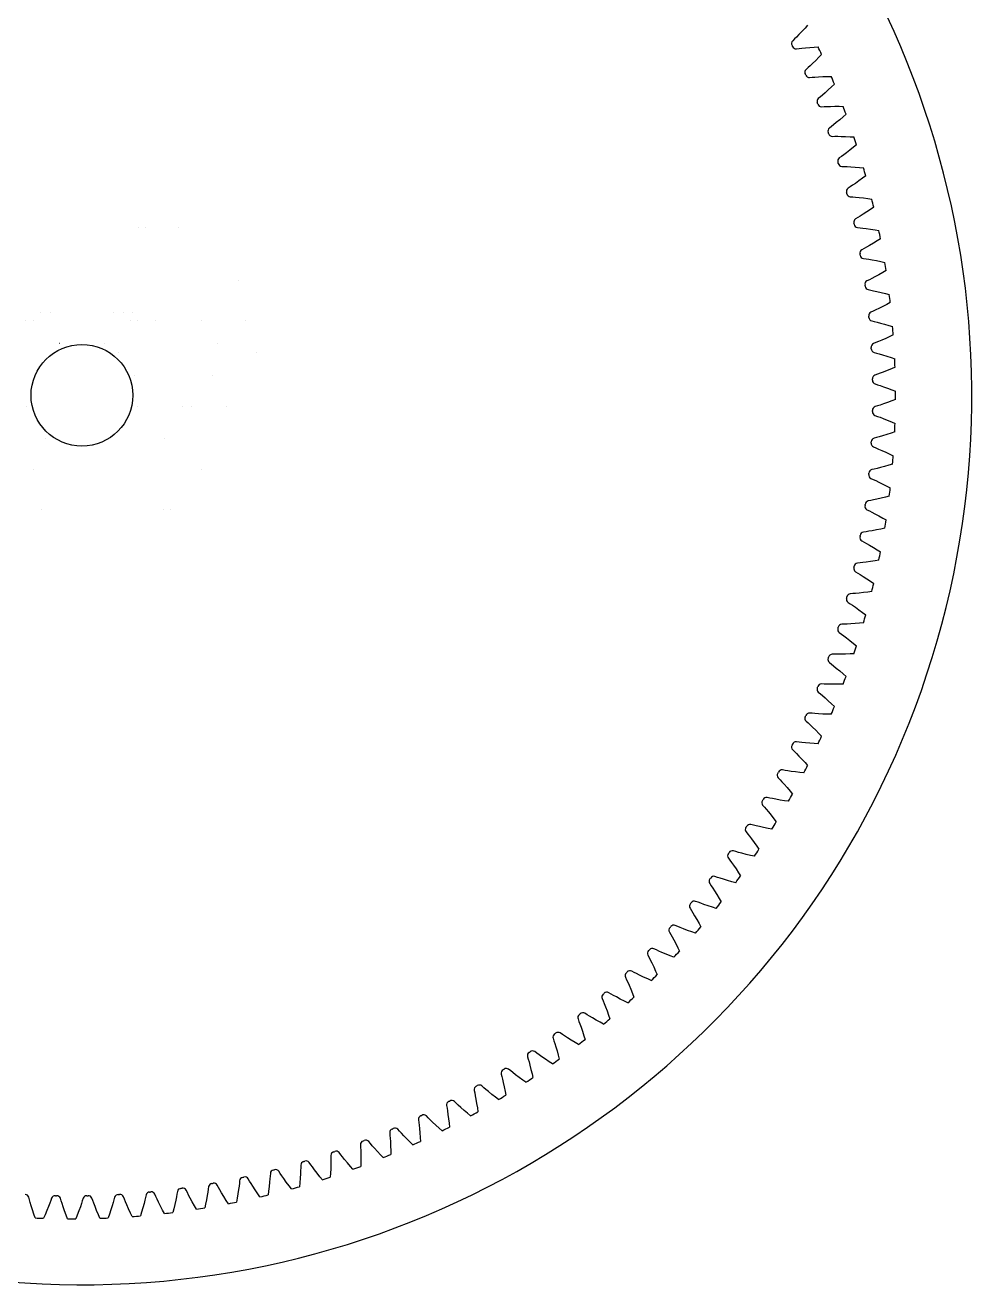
# Model space of a CAD drawing. Extents: x -8712 to 1826, y -2785 to 399.
# Drawn here: x -56 to 130.1, y -256.5 to -8.7 of the extents above; entities that cross this region are included whole.
import ezdxf

# ---------------------------------------------------------------- set-up
doc = ezdxf.new("R2010")
doc.units = 0
doc.layers.get('0').update_dxf_attribs({"linetype": 'CONTINUOUS'})

msp = doc.modelspace()

# ---------------------------------------------------------------- linework, layer by layer
at = {"color": 1}
for p, q in [((97.323717, -9.298837), (96.716916, -9.958509)), ((97.830828, -8.731549), (97.323717, -9.298837)), ((95.270858, -11.447572), (94.896664, -11.813965)), ((95.652999, -11.065373), (95.270858, -11.447572)), ((96.125173, -10.581922), (95.652999, -11.065373)), ((96.716916, -9.958509), (96.125173, -10.581922)), ((95.654134, -13.375648), (96.17353, -13.308619)), ((96.17353, -13.308619), (96.710259, -13.245134)), ((96.710259, -13.245134), (97.382242, -13.173629)), ((97.382242, -13.173629), (98.23811, -13.094879)), ((98.23811, -13.094879), (99.131882, -13.026743)), ((99.131882, -13.026743), (99.891331, -12.979704)), ((100.577958, -14.469113), (100.048966, -15.016054)), ((97.913331, -17.082537), (97.525041, -17.433957)), ((98.310182, -16.715636), (97.913331, -17.082537)), ((98.800973, -16.251095), (98.310182, -16.715636)), ((99.416734, -15.651395), (98.800973, -16.251095)), ((100.048966, -15.016054), (99.416734, -15.651395)), ((98.220616, -19.024174), (98.742243, -18.977589)), ((98.742243, -18.977589), (99.28105, -18.935225)), ((99.28105, -18.935225), (99.955322, -18.890157)), ((99.955322, -18.890157), (100.813623, -18.845069)), ((100.813623, -18.845069), (101.70938, -18.812074)), ((101.70938, -18.812074), (102.47009, -18.794888)), ((101.252139, -22.020949), (100.743488, -22.465864)), ((101.890969, -21.445886), (101.252139, -22.020949)), ((102.547658, -20.835856), (101.890969, -21.445886)), ((103.097714, -20.310105), (102.547658, -20.835856)), ((100.332538, -22.816901), (99.930751, -23.152807)), ((100.743488, -22.465864), (100.332538, -22.816901)), ((100.563358, -24.769106), (101.086413, -24.743035)), ((101.086413, -24.743035), (101.626467, -24.721857)), ((101.626467, -24.721857), (102.301989, -24.703295)), ((102.301989, -24.703295), (103.161398, -24.691939)), ((103.161398, -24.691939), (104.05776, -24.694137)), ((104.05776, -24.694137), (104.818559, -24.706829)), ((104.815938, -26.749269), (104.135807, -27.333047)), ((105.386211, -26.245519), (104.815938, -26.749269)), ((102.524751, -28.641822), (102.110086, -28.961694)), ((102.949166, -28.307189), (102.524751, -28.641822)), ((103.474892, -27.882587), (102.949166, -28.307189)), ((104.135807, -27.333047), (103.474892, -27.882587)), ((102.67875, -30.601583), (103.202424, -30.596068)), ((103.202424, -30.596068), (103.742894, -30.596109)), ((103.742894, -30.596109), (104.418624, -30.604082)), ((104.418624, -30.604082), (105.277816, -30.626475)), ((105.277816, -30.626475), (106.173401, -30.663862)), ((106.173401, -30.663862), (106.933115, -30.706413)), ((104.486589, -34.548318), (104.059685, -34.851664)), ((104.923814, -34.230605), (104.486589, -34.548318)), ((105.465804, -33.826971), (104.923814, -34.230605)), ((106.147784, -33.303802), (105.465804, -33.826971)), ((106.85031, -32.747176), (106.147784, -33.303802)), ((107.439921, -32.266202), (106.85031, -32.747176)), ((104.563529, -36.512615), (105.087016, -36.527663)), ((105.087016, -36.527663), (105.627067, -36.548922)), ((105.627067, -36.548922), (106.301963, -36.583419)), ((106.301963, -36.583419), (107.159614, -36.639525)), ((107.159614, -36.639525), (108.05304, -36.712045)), ((108.05304, -36.712045), (108.810498, -36.784389)), ((107.9238, -39.348944), (107.221806, -39.844934)), ((108.647637, -38.820327), (107.9238, -39.348944)), ((109.255676, -38.362873), (108.647637, -38.820327)), ((106.215025, -40.527282), (105.776542, -40.813634)), ((106.664387, -40.226979), (106.215025, -40.527282)), ((107.221806, -39.844934), (106.664387, -40.226979)), ((106.214788, -42.493084), (106.737281, -42.528673)), ((106.737281, -42.528673), (107.276082, -42.571118)), ((107.276082, -42.571118), (107.949103, -42.632084)), ((107.949103, -42.632084), (108.803889, -42.721819)), ((108.803889, -42.721819), (109.69378, -42.829358)), ((109.69378, -42.829358), (110.447813, -42.931385)), ((110.830678, -44.526129), (110.205148, -44.959359)), ((107.707397, -46.569494), (107.258009, -46.83841)), ((108.168202, -46.287065), (107.707397, -46.569494)), ((108.74019, -45.927199), (108.168201, -46.287065)), ((109.461115, -45.45915), (108.74019, -45.927199)), ((110.205148, -44.959359), (109.461115, -45.45915)), ((-33.66496, -48.498391), (-33.667712, -48.497457)), ((-32.33007, -48.500181), (-32.332787, -48.499149)), ((-25.82314, -48.49864), (-25.82479, -48.497688)), ((107.629983, -48.533772), (108.150676, -48.589846)), ((108.150676, -48.589846), (108.687394, -48.653412)), ((108.687394, -48.653412), (109.357503, -48.740753)), ((109.357503, -48.740753), (110.208108, -48.863978)), ((110.208108, -48.863978), (111.09309, -49.006371)), ((111.09309, -49.006371), (111.842537, -49.137922)), ((110.757359, -51.625001), (110.018614, -52.064385)), ((111.52044, -51.154806), (110.757359, -51.625001)), ((112.162496, -50.746468), (111.52044, -51.154806)), ((108.961401, -52.665638), (108.501803, -52.916704)), ((109.432939, -52.401518), (108.961401, -52.665638)), ((110.018614, -52.064385), (109.432939, -52.401518)), ((108.80693, -54.625362), (109.32502, -54.701835)), ((109.32502, -54.701835), (109.858829, -54.786424)), ((109.858829, -54.786424), (110.524992, -54.900006)), ((110.524992, -54.900006), (111.370103, -55.056531)), ((111.370103, -55.056531), (112.248813, -55.233558)), ((112.248813, -55.233558), (112.992517, -55.394431)), ((-14.097874, -59.013831), (-14.098892, -59.01244)), ((109.975106, -58.806314), (109.506004, -59.039143)), ((110.456649, -58.56091), (109.975106, -58.806314)), ((111.055109, -58.247031), (110.456649, -58.56091)), ((111.810534, -57.836989), (111.055109, -58.247031)), ((112.591487, -57.397114), (111.810534, -57.836989)), ((113.249079, -57.014298), (112.591487, -57.397114)), ((109.743815, -60.758463), (110.258503, -60.855217)), ((110.258503, -60.855217), (110.78858, -60.960698)), ((110.78858, -60.960698), (111.44977, -61.100346)), ((111.44977, -61.100346), (112.288085, -61.289929)), ((112.288085, -61.289929), (113.159167, -61.501317)), ((113.159167, -61.501317), (113.895982, -61.691264)), ((112.619016, -64.085534), (111.848074, -64.465602)), ((113.416635, -63.676659), (112.619016, -64.085534)), ((114.08875, -63.319955), (113.416635, -63.676659)), ((-21.390054, -66.908166), (-21.391195, -66.906336)), ((-12.706188, -66.90759), (-12.707036, -66.905728)), ((110.746946, -64.982054), (110.269066, -65.196287)), ((111.237753, -64.755744), (110.746946, -64.982054)), ((111.848074, -64.465602), (111.237753, -64.755744)), ((110.439193, -66.923617), (110.949686, -67.040504)), ((110.949686, -67.040504), (111.475213, -67.166713)), ((111.475213, -67.166713), (112.130411, -67.332213)), ((112.130411, -67.332213), (112.960636, -67.554561)), ((112.960636, -67.554561), (113.822748, -67.799985)), ((113.822748, -67.799985), (114.551537, -68.018712)), ((-18.255454, -71.371674), (-18.256119, -71.369935)), ((111.275734, -71.183335), (110.789811, -71.378641)), ((111.775047, -70.976469), (111.275734, -71.183335)), ((112.396289, -70.710512), (111.775047, -70.976469)), ((113.181557, -70.361003), (112.396289, -70.710512)), ((113.994614, -69.983758), (113.181557, -70.361003)), ((114.680215, -69.653716), (113.994614, -69.983758)), ((-10.556296, -73.101221), (-10.55662, -73.099906)), ((110.891992, -73.111319), (111.397503, -73.248157)), ((111.397503, -73.248157), (111.91767, -73.394901)), ((111.91767, -73.394901), (112.565865, -73.585996)), ((112.565865, -73.585996), (113.386721, -73.840767)), ((113.386721, -73.840767), (114.238532, -74.119849)), ((114.238532, -74.119849), (114.958173, -74.36702)), ((113.497291, -76.65372), (112.698906, -76.972129)), ((114.324532, -76.308686), (113.497291, -76.65372)), ((115.022561, -76.005815), (114.324532, -76.308686)), ((111.560653, -77.400595), (111.067437, -77.576673)), ((112.067702, -77.213491), (111.560653, -77.400595)), ((112.698906, -76.972129), (112.067702, -77.213491)), ((111.101515, -79.312027), (111.601263, -79.468606)), ((111.601263, -79.468606), (112.115268, -79.635659)), ((112.115268, -79.635659), (112.755461, -79.852054)), ((112.755461, -79.852054), (113.565682, -80.138855)), ((113.565682, -80.138855), (114.40588, -80.451164)), ((114.40588, -80.451164), (115.115262, -80.726397)), ((-16.465719, -83.784962), (-16.465606, -83.783525)), ((111.601263, -83.624248), (111.101515, -83.780826)), ((112.115268, -83.457195), (111.601263, -83.624248)), ((112.755461, -83.240799), (112.115268, -83.457195)), ((113.565731, -82.95398), (112.755461, -83.240799)), ((114.40588, -82.641689), (113.565731, -82.95398)), ((115.115262, -82.366456), (114.40588, -82.641689)), ((111.067437, -85.51618), (111.560652, -85.692258)), ((111.560652, -85.692258), (112.067702, -85.879362)), ((112.067702, -85.879362), (112.698907, -86.120725)), ((112.698907, -86.120725), (113.497243, -86.439114)), ((113.497243, -86.439114), (114.324532, -86.784168)), ((114.238532, -88.973004), (113.38677, -89.25207)), ((114.958173, -88.725834), (114.238532, -88.973004)), ((114.324532, -86.784168), (115.022561, -87.087039)), ((-28.623481, -89.988031), (-28.622875, -89.986863)), ((111.397503, -89.844696), (110.891993, -89.981534)), ((111.91767, -89.697952), (111.397503, -89.844696)), ((112.565865, -89.506857), (111.91767, -89.697952)), ((113.38677, -89.25207), (112.565865, -89.506857)), ((110.789811, -91.714212), (111.275734, -91.909518)), ((111.275734, -91.909518), (111.775047, -92.116384)), ((111.775047, -92.116384), (112.396289, -92.382342)), ((112.396289, -92.382342), (113.18151, -92.731828)), ((113.18151, -92.731828), (113.994614, -93.109095)), ((113.994614, -93.109095), (114.680215, -93.439137)), ((-54.477247, -96.175829), (-54.475817, -96.176767)), ((-21.391195, -96.186518), (-21.390532, -96.185454)), ((110.949686, -96.05235), (110.439193, -96.169236)), ((111.475213, -95.92614), (110.949686, -96.05235)), ((112.130411, -95.760641), (111.475213, -95.92614)), ((112.960686, -95.538279), (112.130411, -95.760641)), ((113.822748, -95.292868), (112.960686, -95.538279)), ((114.551537, -95.074141), (113.822748, -95.292868)), ((110.269066, -97.896566), (110.746946, -98.110799)), ((110.746946, -98.110799), (111.237753, -98.337109)), ((111.237753, -98.337109), (111.848074, -98.627251)), ((111.848074, -98.627251), (112.618969, -99.007296)), ((112.618969, -99.007296), (113.416635, -99.416194)), ((113.159167, -101.591536), (112.288135, -101.802913)), ((113.895982, -101.401589), (113.159167, -101.591536)), ((113.416635, -99.416194), (114.08875, -99.772898)), ((-28.803137, -104.077084), (-28.800469, -104.075179)), ((-27.419466, -104.075763), (-27.416855, -104.073738)), ((109.506004, -104.05371), (109.975105, -104.286539)), ((110.258503, -102.237636), (109.743815, -102.33439)), ((110.78858, -102.132156), (110.258503, -102.237636)), ((111.44977, -101.992507), (110.78858, -102.132156)), ((112.288135, -101.802913), (111.44977, -101.992507)), ((109.975105, -104.286539), (110.456649, -104.531943)), ((110.456649, -104.531943), (111.055109, -104.845823)), ((111.055109, -104.845823), (111.810489, -105.255839)), ((111.810489, -105.255839), (112.591487, -105.695739)), ((112.591487, -105.695739), (113.249079, -106.078555)), ((109.32502, -108.391018), (108.80693, -108.467491)), ((109.858829, -108.30643), (109.32502, -108.391018)), ((110.524992, -108.192847), (109.858829, -108.30643)), ((111.370154, -108.036313), (110.524992, -108.192847)), ((112.248813, -107.859295), (111.370154, -108.036313)), ((112.992517, -107.698423), (112.248813, -107.859295)), ((108.501802, -110.176149), (108.961401, -110.427215)), ((108.961401, -110.427215), (109.432939, -110.691335)), ((109.432939, -110.691335), (110.018614, -111.028468)), ((110.018614, -111.028468), (110.757315, -111.467825)), ((110.757315, -111.467825), (111.52044, -111.938047)), ((111.842537, -113.954931), (111.09309, -114.086482)), ((111.52044, -111.938047), (112.162496, -112.346385)), ((107.258009, -116.254443), (107.707396, -116.523359)), ((108.150676, -114.503007), (107.629983, -114.559081)), ((108.687394, -114.439442), (108.150676, -114.503007)), ((109.357503, -114.3521), (108.687394, -114.439442)), ((110.208159, -114.228867), (109.357503, -114.3521)), ((111.09309, -114.086482), (110.208159, -114.228867)), ((107.707396, -116.523359), (108.168202, -116.805788)), ((108.168201, -116.805788), (108.74019, -117.165655)), ((108.74019, -117.165655), (109.461071, -117.633674)), ((109.461071, -117.633674), (110.205148, -118.133494)), ((110.205148, -118.133494), (110.830678, -118.566724)), ((106.737281, -120.56418), (106.214789, -120.599769)), ((107.276082, -120.521735), (106.737281, -120.56418)), ((107.949103, -120.460769), (107.276082, -120.521735)), ((108.803941, -120.371028), (107.949103, -120.460769)), ((109.69378, -120.263495), (108.803941, -120.371028)), ((110.447813, -120.161468), (109.69378, -120.263495)), ((105.776542, -122.279219), (106.215025, -122.565571)), ((106.215025, -122.565571), (106.664387, -122.865874)), ((106.664387, -122.865874), (107.221806, -123.247919)), ((107.221806, -123.247919), (107.923757, -123.743879)), ((107.923757, -123.743879), (108.647637, -124.272526)), ((108.05304, -126.380809), (107.159666, -126.453324)), ((108.810498, -126.308464), (108.05304, -126.380809)), ((108.647637, -124.272526), (109.255676, -124.72998)), ((104.059685, -128.241189), (104.486588, -128.544535)), ((104.486588, -128.544535), (104.923814, -128.862248)), ((105.087016, -126.565191), (104.563529, -126.580239)), ((104.923814, -128.862248), (105.465804, -129.265883)), ((105.627067, -126.543931), (105.087016, -126.565191)), ((106.301963, -126.509435), (105.627067, -126.543931)), ((107.159666, -126.453324), (106.301963, -126.509435)), ((105.465804, -129.265883), (106.147743, -129.789019)), ((106.147743, -129.789019), (106.85031, -130.345677)), ((106.85031, -130.345677), (107.439921, -130.826651)), ((103.202425, -132.496785), (102.67875, -132.49127)), ((103.742894, -132.496745), (103.202425, -132.496785)), ((104.418624, -132.488771), (103.742894, -132.496745)), ((105.277868, -132.466377), (104.418624, -132.488771)), ((106.173401, -132.428991), (105.277868, -132.466377)), ((106.933115, -132.38644), (106.173401, -132.428991)), ((102.110086, -134.131158), (102.524751, -134.451031)), ((102.524751, -134.451031), (102.949166, -134.785664)), ((102.949166, -134.785664), (103.474892, -135.210266)), ((103.474892, -135.210266), (104.135767, -135.759772)), ((104.135767, -135.759772), (104.815938, -136.343584)), ((101.086413, -138.349818), (100.563359, -138.323747)), ((101.626467, -138.370996), (101.086413, -138.349818)), ((102.301989, -138.389558), (101.626467, -138.370996)), ((103.16145, -138.400915), (102.301989, -138.389558)), ((104.05776, -138.398716), (103.16145, -138.400915)), ((104.818559, -138.386024), (104.05776, -138.398716)), ((104.815938, -136.343584), (105.386211, -136.847335)), ((99.930751, -139.940046), (100.332538, -140.275952)), ((100.332538, -140.275952), (100.743488, -140.62699)), ((100.743488, -140.62699), (101.252139, -141.071904)), ((101.252139, -141.071904), (101.890931, -141.646932)), ((101.890931, -141.646932), (102.547658, -142.256997)), ((102.547658, -142.256997), (103.097714, -142.782748)), ((97.525041, -145.658895), (97.91333, -146.010316)), ((97.91333, -146.010316), (98.310182, -146.377217)), ((98.742243, -144.115264), (98.220616, -144.068679)), ((99.28105, -144.157629), (98.742243, -144.115264)), ((99.955322, -144.202697), (99.28105, -144.157629)), ((100.813675, -144.247787), (99.955322, -144.202697)), ((101.70938, -144.280779), (100.813675, -144.247787)), ((102.47009, -144.297966), (101.70938, -144.280779)), ((98.310182, -146.377217), (98.800973, -146.841758)), ((98.800973, -146.841758), (99.416697, -147.441422)), ((99.416697, -147.441422), (100.048966, -148.0768)), ((100.048966, -148.0768), (100.577958, -148.62374)), ((96.173531, -149.784234), (95.654135, -149.717205)), ((96.710259, -149.847719), (96.173531, -149.784234)), ((97.382242, -149.919224), (96.710259, -149.847719)), ((98.238162, -149.997978), (97.382242, -149.919224)), ((99.131882, -150.06611), (98.238162, -149.997978)), ((99.891331, -150.113149), (99.131882, -150.06611)), ((94.896664, -151.278888), (95.270858, -151.645281)), ((95.270858, -151.645281), (95.652999, -152.02748)), ((95.652999, -152.02748), (96.125174, -152.510931)), ((96.125174, -152.510931), (96.71688, -153.134306)), ((96.71688, -153.134306), (97.323717, -153.794017)), ((93.384236, -155.347986), (92.867872, -155.260617)), ((93.918058, -155.432494), (93.384236, -155.347986)), ((94.586715, -155.530326), (93.918058, -155.432494)), ((95.438884, -155.642622), (94.586715, -155.530326)), ((96.329239, -155.745789), (95.438884, -155.642622)), ((97.086257, -155.822607), (96.329239, -155.745789)), ((97.323717, -153.794017), (97.830828, -154.361304)), ((92.049673, -156.791358), (92.409194, -157.17216)), ((92.409194, -157.17216), (92.776036, -157.569066)), ((92.776036, -157.569066), (93.228866, -158.070683)), ((93.228866, -158.070683), (93.795643, -158.716807)), ((90.378659, -160.797941), (89.866124, -160.690367)), ((90.908752, -160.903341), (90.378659, -160.797941)), ((91.573053, -161.027349), (90.908752, -160.903341)), ((92.420156, -161.173016), (91.573053, -161.027349)), ((93.795643, -158.716807), (94.376112, -159.399833)), ((94.376112, -159.399833), (94.86056, -159.986592)), ((88.988459, -162.187805), (89.332753, -162.582429)), ((89.332753, -162.582429), (89.683729, -162.993431)), ((89.683729, -162.993431), (90.116517, -163.512439)), ((90.116517, -163.512439), (90.657491, -164.180316)), ((93.305775, -161.311058), (92.420156, -161.173016)), ((94.059193, -161.417537), (93.305775, -161.311058)), ((87.161436, -166.125696), (86.653519, -165.998083)), ((90.657491, -164.180316), (91.210696, -164.885605)), ((91.210696, -164.885605), (91.671735, -165.490931)), ((85.717742, -167.45991), (86.046277, -167.867746)), ((86.046277, -167.867746), (86.380847, -168.292211)), ((86.380847, -168.292211), (86.792925, -168.82781)), ((87.686982, -166.251826), (87.161436, -166.125696)), ((88.345902, -166.401819), (87.686982, -166.251826)), ((89.186634, -166.58063), (88.345902, -166.401819)), ((90.06615, -166.753335), (89.186634, -166.58063)), ((90.814806, -166.889312), (90.06615, -166.753335)), ((86.792925, -168.82781), (87.307261, -169.516411)), ((87.307261, -169.516411), (87.832351, -170.242875)), ((87.832351, -170.242875), (88.269269, -170.865834)), ((82.242564, -172.599542), (82.554835, -173.019962)), ((82.554835, -173.019962), (82.872482, -173.457235)), ((82.872482, -173.457235), (83.263215, -174.008599)), ((83.737526, -171.323036), (83.235011, -171.175581)), ((84.257715, -171.469702), (83.737526, -171.323036)), ((84.910239, -171.645448), (84.257715, -171.469702)), ((85.743302, -171.857128), (84.910239, -171.645448)), ((86.61536, -172.06423), (85.743302, -171.857128)), ((87.358101, -172.229494), (86.61536, -172.06423)), ((83.263215, -174.008599), (83.75012, -174.716862)), ((83.75012, -174.716862), (84.246284, -175.46338)), ((84.246284, -175.46338), (84.658408, -176.103013)), ((78.568285, -177.598777), (78.863809, -178.031132)), ((78.863809, -178.031132), (79.164044, -178.480539)), ((80.11221, -176.381947), (79.61587, -176.214877)), ((80.626239, -176.548922), (80.11221, -176.381947)), ((81.271361, -176.750151), (80.626239, -176.548922)), ((82.095471, -176.994374), (81.271361, -176.750151)), ((82.958725, -177.235553), (82.095471, -176.994374)), ((83.694405, -177.429849), (82.958725, -177.235553)), ((79.164044, -178.480539), (79.53283, -179.046818)), ((79.53283, -179.046818), (79.991553, -179.77365)), ((79.991553, -179.77365), (80.458026, -180.539073)), ((80.458026, -180.539073), (80.844721, -181.194392)), ((74.700569, -182.449906), (74.978891, -182.89353)), ((74.978891, -182.89353), (75.261251, -183.354378)), ((75.261251, -183.354378), (75.60752, -183.934698)), ((76.291076, -181.294628), (75.801679, -181.108201)), ((76.798154, -181.481656), (76.291076, -181.294628)), ((77.434878, -181.708057), (76.798154, -181.481656)), ((78.248764, -181.984446), (77.434878, -181.708057)), ((79.101885, -182.25933), (78.248764, -181.984446)), ((79.82937, -182.482359), (79.101885, -182.25933)), ((72.280018, -186.053505), (71.798317, -185.848008)), ((75.60752, -183.934698), (76.037354, -184.67898)), ((76.037354, -184.67898), (76.473418, -185.462126)), ((76.473418, -185.462126), (76.834087, -186.132122)), ((70.645381, -187.145449), (70.906072, -187.599658)), ((70.906072, -187.599658), (71.170121, -188.071236)), ((71.170121, -188.071236), (71.49334, -188.664703)), ((72.779362, -186.260296), (72.280018, -186.053505)), ((73.406706, -186.51152), (72.779362, -186.260296)), ((74.209114, -186.819649), (73.406706, -186.51152)), ((75.050785, -187.127815), (74.209114, -186.819649)), ((75.768953, -187.379233), (75.050785, -187.127815)), ((68.085219, -190.65124), (67.611957, -190.42699)), ((68.57606, -190.877476), (68.085219, -190.65124)), ((71.49334, -188.664703), (71.893622, -189.425287)), ((71.893622, -189.425287), (72.298604, -190.224949)), ((72.298604, -190.224949), (72.63269, -190.908588)), ((66.408973, -191.678167), (66.65163, -192.14226)), ((66.65163, -192.14226), (66.896962, -192.62384)), ((66.896962, -192.62384), (67.196633, -193.22954)), ((67.196633, -193.22954), (67.566746, -194.005252)), ((69.193057, -191.153135), (68.57606, -190.877476)), ((69.98275, -191.492529), (69.193057, -191.153135)), ((70.811673, -191.833501), (69.98275, -191.492529)), ((71.519417, -192.11292), (70.811673, -191.833501)), ((63.713148, -195.080743), (63.249055, -194.838085)), ((64.194728, -195.326075), (63.713148, -195.080743)), ((64.800428, -195.625745), (64.194728, -195.326074)), ((65.576187, -195.99588), (64.800428, -195.625745)), ((67.566746, -194.005252), (67.94002, -194.820197)), ((67.94002, -194.820197), (68.24701, -195.516425)), ((61.997877, -196.041069), (62.222128, -196.514331)), ((62.222128, -196.514331), (62.448364, -197.005172)), ((62.448364, -197.005172), (62.724023, -197.62217)), ((62.724023, -197.62217), (63.063397, -198.411814)), ((66.391085, -196.369132), (65.576187, -195.99588)), ((67.087313, -196.676122), (66.391085, -196.369132)), ((57.418896, -200.227428), (57.624393, -200.70913)), ((57.624393, -200.70913), (57.831184, -201.208474)), ((59.170546, -199.335184), (58.716338, -199.074493)), ((59.642124, -199.599233), (59.170546, -199.335184)), ((60.235591, -199.922452), (59.642124, -199.599233)), ((60.996221, -200.322758), (60.235591, -199.922452)), ((61.795837, -200.727716), (60.996221, -200.322758)), ((62.479476, -201.061802), (61.795837, -200.727716)), ((63.063397, -198.411814), (63.404389, -199.240785)), ((63.404389, -199.240785), (63.683808, -199.948529)), ((54.464418, -203.408003), (54.020794, -203.129682)), ((57.831184, -201.208474), (58.082408, -201.835819)), ((58.082408, -201.835819), (58.390519, -202.638178)), ((58.390519, -202.638178), (58.698703, -203.479897)), ((52.679089, -204.23079), (52.865516, -204.720188)), ((52.865516, -204.720188), (53.052544, -205.227266)), ((53.052544, -205.227266), (53.278945, -205.86399)), ((54.925265, -203.690363), (54.464418, -203.408003)), ((55.505586, -204.036632), (54.925265, -203.690363)), ((56.249913, -204.466492), (55.505586, -204.036632)), ((57.033014, -204.90253), (56.249913, -204.466492)), ((57.70301, -205.263199), (57.033014, -204.90253)), ((58.698703, -203.479897), (58.950121, -204.198065)), ((47.785765, -208.044982), (47.952835, -208.541322)), ((49.60202, -207.292921), (49.169665, -206.997397)), ((50.051427, -207.593156), (49.60202, -207.292921)), ((50.617705, -207.961942), (50.051427, -207.593156)), ((51.344583, -208.420692), (50.617705, -207.961942)), ((53.278945, -205.86399), (53.555317, -206.677827)), ((53.555317, -206.677827), (53.830218, -207.530997)), ((53.830218, -207.530997), (54.053247, -208.258482)), ((47.952835, -208.541322), (48.11981, -209.055352)), ((48.11981, -209.055351), (48.321039, -209.700473)), ((48.321039, -209.700473), (48.565247, -210.524533)), ((48.565247, -210.524533), (48.806441, -211.387837)), ((52.109961, -208.887138), (51.344583, -208.420692)), ((52.76528, -209.273833), (52.109961, -208.887138)), ((42.746469, -211.664122), (42.893924, -212.166638)), ((42.893924, -212.166638), (43.04059, -212.686827)), ((43.04059, -212.686827), (43.216336, -213.339351)), ((44.59085, -210.983947), (44.17043, -210.671677)), ((45.028123, -211.301594), (44.59085, -210.983947)), ((45.579486, -211.692327), (45.028123, -211.301594)), ((46.287793, -212.179261), (45.579486, -211.692327)), ((47.034268, -212.675396), (46.287793, -212.179261)), ((47.673901, -213.08752), (47.034268, -212.675396)), ((48.806441, -211.387837), (49.000737, -212.123517)), ((37.568971, -215.08263), (37.696584, -215.590548)), ((37.696584, -215.590548), (37.822714, -216.116094)), ((39.438634, -214.475389), (39.030798, -214.146854)), ((39.863099, -214.809959), (39.438634, -214.475389)), ((40.398697, -215.222037), (39.863099, -214.809959)), ((41.08734, -215.736404), (40.398697, -215.222037)), ((43.216336, -213.339351), (43.428004, -214.172364)), ((43.428004, -214.172364), (43.635118, -215.044472)), ((43.635118, -215.044472), (43.800381, -215.787213)), ((34.153317, -217.761865), (33.758694, -217.417572)), ((34.564319, -218.112841), (34.153317, -217.761865)), ((37.822714, -216.116094), (37.972707, -216.775015)), ((37.972707, -216.775015), (38.151508, -217.615695)), ((38.151508, -217.615695), (38.324223, -218.495262)), ((41.813763, -216.261463), (41.08734, -215.736404)), ((42.436722, -216.698381), (41.813763, -216.261463)), ((28.743048, -220.838306), (28.362246, -220.478786)), ((32.261255, -218.295235), (32.368829, -218.807771)), ((32.368829, -218.807771), (32.474229, -219.337864)), ((32.474229, -219.337864), (32.598237, -220.002166)), ((32.598237, -220.002166), (32.743895, -220.849217)), ((35.083327, -218.545629), (34.564319, -218.112841)), ((35.751245, -219.086635), (35.083327, -218.545629)), ((36.456493, -219.639809), (35.751245, -219.086635)), ((37.061819, -220.100847), (36.456493, -219.639809)), ((38.324223, -218.495262), (38.4602, -219.243918)), ((26.831505, -221.296983), (26.918874, -221.813348)), ((26.918874, -221.813348), (27.003382, -222.34717)), ((27.003382, -222.34717), (27.101213, -223.015828)), ((27.101213, -223.015828), (27.213504, -223.867945)), ((29.139954, -221.205148), (28.743048, -220.838306)), ((29.64157, -221.657978), (29.139954, -221.205148)), ((30.287734, -222.224789), (29.64157, -221.657978)), ((30.970721, -222.805224), (30.287734, -222.224789)), ((31.55748, -223.289672), (30.970721, -222.805224)), ((32.743895, -220.849217), (32.881946, -221.734887)), ((32.881946, -221.734887), (32.988425, -222.488305)), ((21.288093, -224.083246), (21.355122, -224.602642)), ((21.355122, -224.602642), (21.418607, -225.139371)), ((21.418607, -225.139371), (21.490112, -225.811354)), ((23.21617, -223.69997), (22.849776, -223.325776)), ((23.598368, -224.082111), (23.21617, -223.69997)), ((24.081819, -224.554286), (23.598368, -224.082111)), ((24.705232, -225.146028), (24.081819, -224.554286)), ((25.364905, -225.752829), (24.705232, -225.146028)), ((27.213504, -223.867945), (27.316677, -224.758352)), ((27.316677, -224.758352), (27.393495, -225.515369)), ((15.639567, -226.649728), (15.686152, -227.171355)), ((15.686152, -227.171355), (15.728516, -227.710162)), ((15.728516, -227.710162), (15.773585, -228.384434)), ((17.581204, -226.342443), (17.229784, -225.954153)), ((17.948105, -226.739294), (17.581204, -226.342443)), ((18.412646, -227.230085), (17.948105, -226.739294)), ((19.012346, -227.845846), (18.412646, -227.230085)), ((19.647687, -228.478078), (19.012346, -227.845846)), ((21.490112, -225.811354), (21.568862, -226.667223)), ((21.568862, -226.667223), (21.636998, -227.560994)), ((21.636998, -227.560994), (21.684037, -228.320443)), ((25.932192, -226.25994), (25.364905, -225.752829)), ((9.894635, -228.99247), (9.920706, -229.515525)), ((9.920706, -229.515525), (9.941884, -230.055579)), ((9.941884, -230.055579), (9.960446, -230.731101)), ((11.84684, -228.761651), (11.510935, -228.359864)), ((12.197878, -229.1726), (11.84684, -228.761651)), ((12.642792, -229.681251), (12.197877, -229.1726)), ((13.217855, -230.320082), (12.642792, -229.681251)), ((13.827885, -230.97677), (13.217855, -230.320082)), ((15.773585, -228.384434), (15.818673, -229.242735)), ((15.818673, -229.242735), (15.851667, -230.138492)), ((15.851667, -230.138492), (15.868854, -230.899202)), ((20.194628, -229.00707), (19.647687, -228.478078)), ((0.115423, -232.915701), (-0.187923, -232.488797)), ((0.433136, -233.352926), (0.115423, -232.915701)), ((4.059659, -232.847736), (4.037266, -233.706928)), ((4.067633, -232.172006), (4.059659, -232.847736)), ((4.062158, -231.107862), (4.067673, -231.631536)), ((4.067673, -231.631536), (4.067633, -232.172006)), ((6.021919, -230.953863), (5.702047, -230.539198)), ((6.356552, -231.378278), (6.021919, -230.953863)), ((6.781154, -231.904004), (6.356552, -231.378278)), ((7.330694, -232.564919), (6.781154, -231.904004)), ((7.914472, -233.24505), (7.330694, -232.564919)), ((9.969604, -232.486872), (9.956912, -233.247671)), ((9.960446, -230.731101), (9.971802, -231.59051)), ((9.971802, -231.59051), (9.969604, -232.486872)), ((14.353636, -231.526826), (13.827885, -230.97677)), ((-7.864932, -235.166393), (-7.907377, -235.705194)), ((-7.829343, -234.6439), (-7.864932, -235.166393)), ((-5.863541, -234.644137), (-6.149893, -234.205654)), ((-5.563238, -235.093499), (-5.863541, -234.644137)), ((-5.181193, -235.650918), (-5.563238, -235.093499)), ((-1.919677, -234.731075), (-1.975784, -235.588726)), ((-1.885181, -234.056179), (-1.919677, -234.731075)), ((-1.863922, -233.516128), (-1.885181, -234.056179)), ((-1.848873, -232.992641), (-1.863922, -233.516128)), ((0.83677, -233.894916), (0.433136, -233.352926)), ((1.359939, -234.576896), (0.83677, -233.894916)), ((1.916565, -235.279422), (1.359939, -234.576896)), ((2.397539, -235.869033), (1.916565, -235.279422)), ((3.999879, -234.602513), (3.957328, -235.362227)), ((4.037266, -233.706928), (3.999879, -234.602513)), ((8.418222, -233.815323), (7.914472, -233.24505)), ((-20.038094, -237.754132), (-20.122682, -238.287941)), ((-19.961621, -237.236042), (-20.038094, -237.754132)), ((-18.001897, -237.390513), (-18.252963, -236.930915)), ((-17.737777, -237.862051), (-18.001897, -237.390513)), ((-17.400644, -238.447726), (-17.737777, -237.862051)), ((-14.077012, -237.786615), (-14.200237, -238.63722)), ((-13.98967, -237.116506), (-14.077012, -237.786615)), ((-13.926105, -236.579788), (-13.98967, -237.116506)), ((-13.870031, -236.059095), (-13.926105, -236.579788)), ((-11.905753, -236.136509), (-12.174669, -235.687121)), ((-11.623324, -236.597314), (-11.905753, -236.136509)), ((-11.263457, -237.169302), (-11.623324, -236.597314)), ((-10.795409, -237.890227), (-11.263457, -237.169302)), ((-10.295618, -238.63426), (-10.795409, -237.890227)), ((-8.058078, -237.233002), (-8.165617, -238.122892)), ((-7.968343, -236.378215), (-8.058078, -237.233002)), ((-7.907377, -235.705194), (-7.968343, -236.378215)), ((-4.685202, -236.352912), (-5.181193, -235.650918)), ((-4.156586, -237.076749), (-4.685202, -236.352912)), ((-3.699132, -237.684788), (-4.156586, -237.076749)), ((-2.048303, -236.482152), (-2.120648, -237.23961)), ((-1.975784, -235.588726), (-2.048303, -236.482152)), ((-55.180955, -239.826615), (-55.317793, -239.321105)), ((-55.034211, -240.346782), (-55.180955, -239.826615)), ((-54.843116, -240.994977), (-55.034211, -240.346782)), ((-51.028517, -239.989764), (-51.215621, -240.496814)), ((-50.852439, -239.496549), (-51.028517, -239.989764)), ((-48.960506, -240.030375), (-49.117085, -239.530627)), ((-48.793454, -240.54438), (-48.960506, -240.030375)), ((-44.804864, -240.030375), (-44.971917, -240.54438)), ((-44.648286, -239.530627), (-44.804864, -240.030375)), ((-42.736854, -239.989765), (-42.912932, -239.496549)), ((-42.54975, -240.496814), (-42.736854, -239.989765)), ((-38.73116, -240.346782), (-38.922255, -240.994977)), ((-38.584416, -239.826615), (-38.73116, -240.346782)), ((-38.447578, -239.321104), (-38.584416, -239.826615)), ((-36.519594, -239.704846), (-36.7149, -239.218923)), ((-36.312728, -240.204159), (-36.519594, -239.704846)), ((-36.04677, -240.825401), (-36.312728, -240.204159)), ((-32.502972, -239.904325), (-32.668471, -240.559523)), ((-32.376762, -239.378798), (-32.502972, -239.904325)), ((-32.259876, -238.868305), (-32.376762, -239.378798)), ((-30.318313, -239.176059), (-30.532545, -238.698178)), ((-30.092003, -239.666865), (-30.318313, -239.176059)), ((-29.801861, -240.277186), (-30.092003, -239.666865)), ((-29.421793, -241.048128), (-29.801861, -240.277186)), ((-26.436605, -239.878882), (-26.626187, -240.717197)), ((-26.296956, -239.217692), (-26.436605, -239.878882)), ((-26.191476, -238.687615), (-26.296956, -239.217692)), ((-26.094722, -238.172927), (-26.191476, -238.687615)), ((-24.142573, -238.404218), (-24.375402, -237.935117)), ((-23.897169, -238.885761), (-24.142573, -238.404218)), ((-23.58329, -239.484221), (-23.897169, -238.885761)), ((-23.173247, -240.239646), (-23.58329, -239.484221)), ((-22.733373, -241.020599), (-23.173247, -240.239646)), ((-20.392789, -239.799215), (-20.569817, -240.677925)), ((-20.236265, -238.954104), (-20.392789, -239.799215)), ((-20.122682, -238.287941), (-20.236265, -238.954104)), ((-16.96126, -239.186471), (-17.400644, -238.447726)), ((-16.491065, -239.949552), (-16.96126, -239.186471)), ((-16.082727, -240.591608), (-16.491065, -239.949552)), ((-14.34263, -239.522202), (-14.474181, -240.271649)), ((-14.200237, -238.63722), (-14.34263, -239.522202)), ((-9.862388, -239.25979), (-10.295618, -238.63426)), ((-8.165617, -238.122892), (-8.267644, -238.876925)), ((-54.588329, -241.815882), (-54.843116, -240.994977)), ((-54.309263, -242.667644), (-54.588329, -241.815882)), ((-54.062092, -243.387285), (-54.309263, -242.667644)), ((-52.120426, -242.753644), (-52.423298, -243.451673)), ((-51.775373, -241.926355), (-52.120426, -242.753644)), ((-51.456983, -241.128019), (-51.775373, -241.926355)), ((-51.215621, -240.496814), (-51.456983, -241.128019)), ((-48.577058, -241.184573), (-48.793454, -240.54438)), ((-48.290239, -241.994843), (-48.577058, -241.184573)), ((-47.977948, -242.834992), (-48.290239, -241.994843)), ((-47.702715, -243.544374), (-47.977948, -242.834992)), ((-45.787423, -242.834992), (-46.062656, -243.544374)), ((-45.475114, -241.994794), (-45.787423, -242.834992)), ((-45.188313, -241.184573), (-45.475114, -241.994794)), ((-44.971917, -240.54438), (-45.188313, -241.184573)), ((-42.308388, -241.128018), (-42.54975, -240.496814)), ((-41.989978, -241.926403), (-42.308388, -241.128018)), ((-41.644945, -242.753644), (-41.989978, -241.926403)), ((-41.342073, -243.451673), (-41.644945, -242.753644)), ((-39.456108, -242.667644), (-39.703278, -243.387285)), ((-39.177026, -241.815833), (-39.456108, -242.667644)), ((-38.922255, -240.994977), (-39.177026, -241.815833)), ((-35.697262, -241.610669), (-36.04677, -240.825401)), ((-35.320017, -242.423726), (-35.697262, -241.610669)), ((-34.989975, -243.109327), (-35.320017, -242.423726)), ((-33.136244, -242.25186), (-33.354971, -242.980649)), ((-32.89082, -241.389748), (-33.136244, -242.25186)), ((-32.668471, -240.559523), (-32.89082, -241.389748)), ((-29.012918, -241.845747), (-29.421793, -241.048128)), ((-28.656214, -242.517862), (-29.012918, -241.845747)), ((-26.837576, -241.588279), (-27.027523, -242.325094)), ((-26.626187, -240.717197), (-26.837576, -241.588279)), ((-22.350557, -241.678191), (-22.733373, -241.020599)), ((-20.569817, -240.677925), (-20.73069, -241.421629))]:
    msp.add_line(p, q, dxfattribs=at)
msp.add_circle((-44.882685, -81.546427), 10, dxfattribs=at)
for centre, radius, start, end in [((-44.882685, -81.546427), 175, 131.159252, 50.436361), ((95.431034, -12.340224), 0.75, 135.438167, 209.121774), ((-46.882686, -81.546427), 157.5, 25.831833, 25.918167), ((95.57168, -12.630194), 0.75, 202.628229, 276.311797), ((-46.882665, -81.546417), 162, 24.459973, 25.040027), ((98.038338, -17.98079), 0.75, 133.188167, 206.871774), ((-46.882686, -81.546427), 157.5, 23.581833, 23.668167), ((98.167491, -18.276058), 0.75, 200.378229, 274.061797), ((-46.882665, -81.546418), 162, 22.209973, 22.790027), ((100.422185, -23.719369), 0.75, 130.938167, 204.621774), ((-46.882686, -81.546427), 157.5, 21.331833, 21.418167), ((100.539646, -24.019481), 0.75, 198.128229, 271.811797), ((-46.882664, -81.546419), 162, 19.959973, 20.540027), ((102.578898, -29.547114), 0.75, 128.688167, 202.371774), ((-46.882686, -81.546427), 157.5, 19.081833, 19.168167), ((102.684486, -29.851605), 0.75, 195.878229, 269.561797), ((-46.882664, -81.54642), 162, 17.709973, 18.290027), ((104.505151, -35.455038), 0.75, 126.438167, 200.121774), ((-46.882685, -81.546427), 157.5, 16.831833, 16.918167), ((104.598704, -35.76344), 0.75, 193.628229, 267.311797), ((-46.882664, -81.546421), 162, 15.459973, 16.040027), ((106.197976, -41.434031), 0.75, 124.188167, 197.871774), ((-46.882685, -81.546427), 157.5, 14.581833, 14.668167), ((106.279349, -41.745868), 0.75, 191.378229, 265.061797), ((-46.882664, -81.546421), 162, 13.209973, 13.790027), ((107.654762, -47.474875), 0.75, 121.938167, 195.621774), ((-46.882685, -81.546427), 157.5, 12.331833, 12.418167), ((107.723829, -47.789666), 0.75, 189.128229, 262.811797), ((-46.882663, -81.546422), 162, 10.959973, 11.540027), ((108.873262, -53.568255), 0.75, 119.688167, 193.371774), ((-46.882685, -81.546427), 157.5, 10.081833, 10.168167), ((108.929918, -53.885515), 0.75, 186.878229, 260.561797), ((-46.882663, -81.546423), 162, 8.709973, 9.290027), ((109.851598, -59.704775), 0.75, 117.438167, 191.121774), ((-46.882685, -81.546427), 157.5, 7.831833, 7.918167), ((109.895754, -60.024015), 0.75, 184.628229, 258.311797), ((-46.882663, -81.546424), 162, 6.459973, 7.040027), ((-44.882685, -81.546427), 18.32, 126.942959, 126.952671), ((-44.882685, -81.546427), 18.32, 116.723315, 116.734682), ((-44.882685, -81.546427), 17.495, 110.699544, 110.71486), ((-44.882685, -81.546427), 17.495, 69.28514, 69.301693), ((-44.882685, -81.546427), 18.32, 63.265318, 63.277925), ((-39.764704, -59.123085), 7.8, 308.796426, 308.817883), ((-44.882685, -81.546427), 18.32, 53.047329, 53.057041), ((110.588261, -65.874973), 0.75, 115.188167, 188.871774), ((-46.882686, -81.546427), 157.5, 5.581833, 5.668167), ((110.619849, -66.1957), 0.75, 182.378229, 256.061797), ((-44.882685, -81.546427), 17.495, 123.252905, 123.264671), ((-44.882685, -81.546427), 17.495, 56.735329, 56.747095), ((-24.160402, -71.567101), 7.8, 143.39654, 143.41346), ((-46.882663, -81.546425), 162, 4.209973, 4.790027), ((-44.882685, -81.546427), 11.1, 113.571422, 113.58905), ((-44.882685, -81.546427), 11.1, 66.41095, 66.429585), ((111.082115, -72.069335), 0.75, 112.938167, 186.621774), ((-44.882685, -81.546427), 11.1, 49.508539, 49.517216), ((-46.882686, -81.546427), 157.5, 3.331833, 3.418167), ((111.101087, -72.391056), 0.75, 180.128229, 253.811797), ((-46.882663, -81.546426), 162, 1.959973, 2.540027), ((-44.882685, -81.546427), 11.1, 20.961194, 20.969155), ((-24.160402, -71.567101), 7.8, 309.563129, 309.580416), ((111.332398, -78.278311), 0.75, 110.688167, 184.371774), ((-46.882686, -81.546427), 157.5, 1.081833, 1.168167), ((111.338726, -78.600528), 0.75, 177.878229, 251.561797), ((-46.882663, -81.546427), 162, 359.709973, 0.290027), ((-44.882685, -81.546427), 11.1, 191.623067, 191.629125), ((-44.882685, -81.546427), 11.1, 348.370875, 348.377817), ((-24.160402, -91.525753), 7.8, 96.553426, 96.622212), ((-24.160402, -91.525753), 7.8, 83.377788, 83.447255), ((111.338726, -84.492325), 0.75, 108.438167, 182.121774), ((111.332398, -84.814542), 0.75, 175.628229, 249.311797), ((-46.882686, -81.546427), 157.5, 358.831833, 358.918167), ((-46.882663, -81.546427), 162, 357.459973, 358.040027), ((-44.882685, -81.546427), 11.1, 229.517008, 229.524936), ((111.082115, -91.023518), 0.75, 173.378229, 247.061797), ((-46.882686, -81.546427), 157.5, 356.581833, 356.668167), ((111.101087, -90.701798), 0.75, 106.188167, 179.871774), ((-46.882663, -81.546428), 162, 355.209973, 355.790027), ((110.619849, -96.897153), 0.75, 103.938167, 177.621774), ((110.588261, -97.21788), 0.75, 171.128229, 244.811797), ((-46.882685, -81.546427), 157.5, 354.331833, 354.418167), ((-46.882663, -81.546429), 162, 352.959973, 353.540027), ((-59.222951, -99.528551), 7.8, 324.496758, 324.512155), ((109.851598, -103.388079), 0.75, 168.878229, 242.561797), ((-46.882686, -81.546427), 157.5, 352.081833, 352.168167), ((109.895754, -103.068839), 0.75, 101.688167, 175.371774), ((-46.882663, -81.54643), 162, 350.709973, 351.290027), ((108.929918, -109.207338), 0.75, 99.438167, 173.121774), ((108.873262, -109.524599), 0.75, 166.628229, 240.311797), ((-46.882685, -81.546427), 157.5, 349.831833, 349.918167), ((-46.882663, -81.546431), 162, 348.459973, 349.040027), ((107.654762, -115.617978), 0.75, 164.378229, 238.061797), ((-46.882685, -81.546427), 157.5, 347.581833, 347.668167), ((107.723829, -115.303187), 0.75, 97.188167, 170.871774), ((-46.882664, -81.546432), 162, 346.209973, 346.790027), ((106.197976, -121.658822), 0.75, 162.128229, 235.811797), ((-46.882685, -81.546427), 157.5, 345.331833, 345.418167), ((106.279349, -121.346985), 0.75, 94.938167, 168.621774), ((-46.882664, -81.546433), 162, 343.959973, 344.540027), ((104.505152, -127.637815), 0.75, 159.878229, 233.561797), ((-46.882685, -81.546427), 157.5, 343.081833, 343.168167), ((104.598704, -127.329413), 0.75, 92.688167, 166.371774), ((-46.882664, -81.546434), 162, 341.709973, 342.290027), ((102.578898, -133.545739), 0.75, 157.628229, 231.311797), ((-46.882685, -81.546427), 157.5, 340.831833, 340.918167), ((102.684486, -133.241248), 0.75, 90.438167, 164.121774), ((100.539646, -139.073372), 0.75, 88.188167, 161.871774), ((-46.882664, -81.546434), 162, 339.459973, 340.040027), ((100.422185, -139.373484), 0.75, 155.378229, 229.061797), ((-46.882686, -81.546427), 157.5, 338.581833, 338.668167), ((-46.882665, -81.546435), 162, 337.209973, 337.790027), ((98.038338, -145.112063), 0.75, 153.128229, 226.811797), ((-46.882686, -81.546427), 157.5, 336.331833, 336.418167), ((98.167491, -144.816795), 0.75, 85.938167, 159.621774), ((-46.882665, -81.546436), 162, 334.959973, 335.540027), ((95.431034, -150.752629), 0.75, 150.878229, 224.561797), ((-46.882686, -81.546427), 157.5, 334.081833, 334.168167), ((95.57168, -150.462659), 0.75, 83.688167, 157.371774), ((92.604293, -156.286484), 0.75, 148.628229, 222.311797), ((-46.882685, -81.546427), 157.5, 331.831833, 331.918167), ((92.756214, -156.002259), 0.75, 81.438167, 155.121774), ((-46.882665, -81.546437), 162, 332.709973, 333.290027), ((89.725435, -161.427054), 0.75, 79.188167, 152.871774), ((-46.882666, -81.546438), 162, 330.459973, 331.040027), ((89.562473, -161.705095), 0.75, 146.378229, 220.061797), ((-46.882685, -81.546427), 157.5, 329.581833, 329.668167), ((86.484017, -166.728678), 0.75, 76.938167, 150.621774), ((-46.882666, -81.546438), 162, 328.209973, 328.790027), ((86.310264, -167.000108), 0.75, 144.128229, 217.811797), ((-46.882686, -81.546427), 157.5, 327.331833, 327.418167), ((-46.882667, -81.546439), 162, 325.959973, 326.540027), ((82.852681, -172.163357), 0.75, 141.878229, 215.561797), ((-46.882686, -81.546427), 157.5, 325.081833, 325.168167), ((83.036956, -171.898958), 0.75, 74.688167, 148.371774), ((79.195056, -177.186881), 0.75, 139.628229, 213.311797), ((-46.882686, -81.546427), 157.5, 322.831833, 322.918167), ((79.389569, -176.929921), 0.75, 72.438167, 146.121774), ((-46.882667, -81.54644), 162, 323.709973, 324.290027), ((75.343028, -182.062934), 0.75, 137.378229, 211.061797), ((-46.882685, -81.546427), 157.5, 320.581833, 320.668167), ((75.54748, -181.813809), 0.75, 70.188167, 143.871774), ((-46.882668, -81.546441), 162, 321.459973, 322.040027), ((71.516611, -186.543092), 0.75, 67.938167, 141.621774), ((71.302537, -186.783999), 0.75, 135.128229, 208.811797), ((-46.882685, -81.546427), 157.5, 318.331833, 318.418167), ((-46.882668, -81.546441), 162, 319.209973, 319.790027), ((67.079812, -191.342794), 0.75, 132.878229, 206.561797), ((-46.882686, -81.546427), 157.5, 316.081833, 316.168167), ((67.30318, -191.110478), 0.75, 65.688167, 139.371774), ((-46.882669, -81.546442), 162, 316.959973, 317.540027), ((62.681366, -195.732292), 0.75, 130.628229, 204.311797), ((-46.882685, -81.546427), 157.5, 313.831833, 313.918167), ((62.913682, -195.508924), 0.75, 63.438167, 137.121774), ((-46.88267, -81.546442), 162, 314.709973, 315.290027), ((58.11398, -199.945723), 0.75, 128.378229, 202.061797), ((-46.882685, -81.546427), 157.5, 311.581833, 311.668167), ((58.354887, -199.731649), 0.75, 61.188167, 134.871774), ((-46.88267, -81.546443), 162, 312.459973, 313.040027), ((53.633822, -203.77214), 0.75, 58.938167, 132.621774), ((53.384697, -203.976592), 0.75, 126.128229, 199.811797), ((-46.882685, -81.546427), 157.5, 309.331833, 309.418167), ((-46.882671, -81.546444), 162, 310.209973, 310.790027), ((48.500809, -207.818681), 0.75, 123.878229, 197.561797), ((-46.882686, -81.546427), 157.5, 307.081833, 307.168167), ((48.757769, -207.624168), 0.75, 56.688167, 130.371774), ((43.734245, -211.281793), 0.75, 54.438167, 128.121774), ((-46.882672, -81.546444), 162, 307.959973, 308.540027), ((43.469846, -211.466068), 0.75, 121.628229, 195.311797), ((-46.882686, -81.546427), 157.5, 304.831833, 304.918167), ((-46.882672, -81.546445), 162, 305.709973, 306.290027), ((38.299566, -214.913129), 0.75, 119.378229, 193.061797), ((-46.882686, -81.546427), 157.5, 302.581833, 302.668167), ((38.570996, -214.739376), 0.75, 52.188167, 125.871774), ((32.997942, -218.154547), 0.75, 117.128229, 190.811797), ((-46.882686, -81.546426), 157.5, 300.331833, 300.418167), ((33.275983, -217.991585), 0.75, 49.938167, 123.621774), ((-46.882673, -81.546445), 162, 303.459973, 304.040027), ((27.573147, -221.185326), 0.75, 114.878229, 188.561797), ((-46.882686, -81.546427), 157.5, 298.081833, 298.168167), ((27.857372, -221.033405), 0.75, 47.688167, 121.371774), ((-46.882674, -81.546446), 162, 301.209973, 301.790027), ((-46.882674, -81.546446), 162, 298.959973, 299.540027), ((22.033547, -224.000792), 0.75, 112.628229, 186.311797), ((-46.882686, -81.546427), 157.5, 295.831833, 295.918167), ((22.323517, -223.860146), 0.75, 45.438167, 119.121774), ((16.387683, -226.596603), 0.75, 110.378229, 184.061797), ((-46.882685, -81.546427), 157.5, 293.581833, 293.668167), ((16.682951, -226.46745), 0.75, 43.188167, 116.871774), ((-46.882675, -81.546447), 162, 296.709973, 297.290027), ((4.812136, -231.113598), 0.75, 105.878229, 179.561797), ((-46.882686, -81.546426), 157.5, 289.081833, 289.168167), ((5.116627, -231.00801), 0.75, 38.688167, 112.371774), ((10.64426, -228.968758), 0.75, 108.128229, 181.811797), ((-46.882685, -81.546427), 157.5, 291.331833, 291.418167), ((10.944372, -228.851297), 0.75, 40.938167, 114.621774), ((-46.882676, -81.546447), 162, 294.459973, 295.040027), ((-1.099699, -233.027816), 0.75, 103.628229, 177.311797), ((-46.882685, -81.546427), 157.5, 286.831833, 286.918167), ((-0.791297, -232.934264), 0.75, 36.438167, 110.121774), ((-46.882677, -81.546447), 162, 292.209973, 292.790027), ((-13.125925, -236.152941), 0.75, 99.128229, 172.811797), ((-46.882685, -81.546427), 157.5, 282.331833, 282.418167), ((-12.811134, -236.083874), 0.75, 31.938167, 105.621774), ((-7.082127, -234.708461), 0.75, 101.378229, 175.061797), ((-46.882685, -81.546427), 157.5, 284.581833, 284.668167), ((-6.77029, -234.627088), 0.75, 34.188167, 107.871774), ((-46.882679, -81.546448), 162, 287.709973, 288.290027), ((-46.882678, -81.546448), 162, 289.959973, 290.540027), ((-25.360273, -238.324866), 0.75, 94.628229, 168.311797), ((-46.882685, -81.546427), 157.5, 277.831833, 277.918167), ((-25.041033, -238.28071), 0.75, 27.438167, 101.121774), ((-19.221774, -237.35903), 0.75, 96.878229, 170.561797), ((-46.882685, -81.546427), 157.5, 280.081833, 280.168167), ((-18.904513, -237.302374), 0.75, 29.688167, 103.371774), ((-46.882679, -81.546448), 162, 285.459973, 286.040027), ((-56.038056, -239.530199), 0.75, 16.188167, 89.871774), ((-50.150801, -239.76151), 0.75, 85.628229, 159.311797), ((-46.882685, -81.546427), 157.5, 268.831833, 268.918167), ((-49.828584, -239.767838), 0.75, 18.438167, 92.121774), ((-43.936787, -239.767838), 0.75, 87.878229, 161.561797), ((-46.882685, -81.546427), 157.5, 271.081833, 271.168167), ((-43.61457, -239.76151), 0.75, 20.688167, 94.371774), ((-37.727314, -239.530199), 0.75, 90.128229, 163.811797), ((-46.882685, -81.546427), 157.5, 273.331833, 273.418167), ((-37.405594, -239.511227), 0.75, 22.938167, 96.621774), ((-31.531959, -239.048962), 0.75, 92.378229, 166.061797), ((-46.882685, -81.546426), 157.5, 275.581833, 275.668167), ((-31.211232, -239.017373), 0.75, 25.188167, 98.871774), ((-46.882681, -81.546449), 162, 280.959973, 281.540027), ((-46.88268, -81.546448), 162, 283.209973, 283.790027), ((-46.882683, -81.546449), 162, 276.459973, 277.040027), ((-46.882682, -81.546449), 162, 278.709973, 279.290027), ((-46.882686, -81.546449), 162, 267.459973, 268.040027), ((-46.882685, -81.546449), 162, 269.709973, 270.290027), ((-46.882685, -81.546449), 162, 271.959973, 272.540027), ((-46.882684, -81.546449), 162, 274.209973, 274.790027)]:
    msp.add_arc(centre, radius, start, end, dxfattribs=at)

doc.saveas('drawing.dxf')
